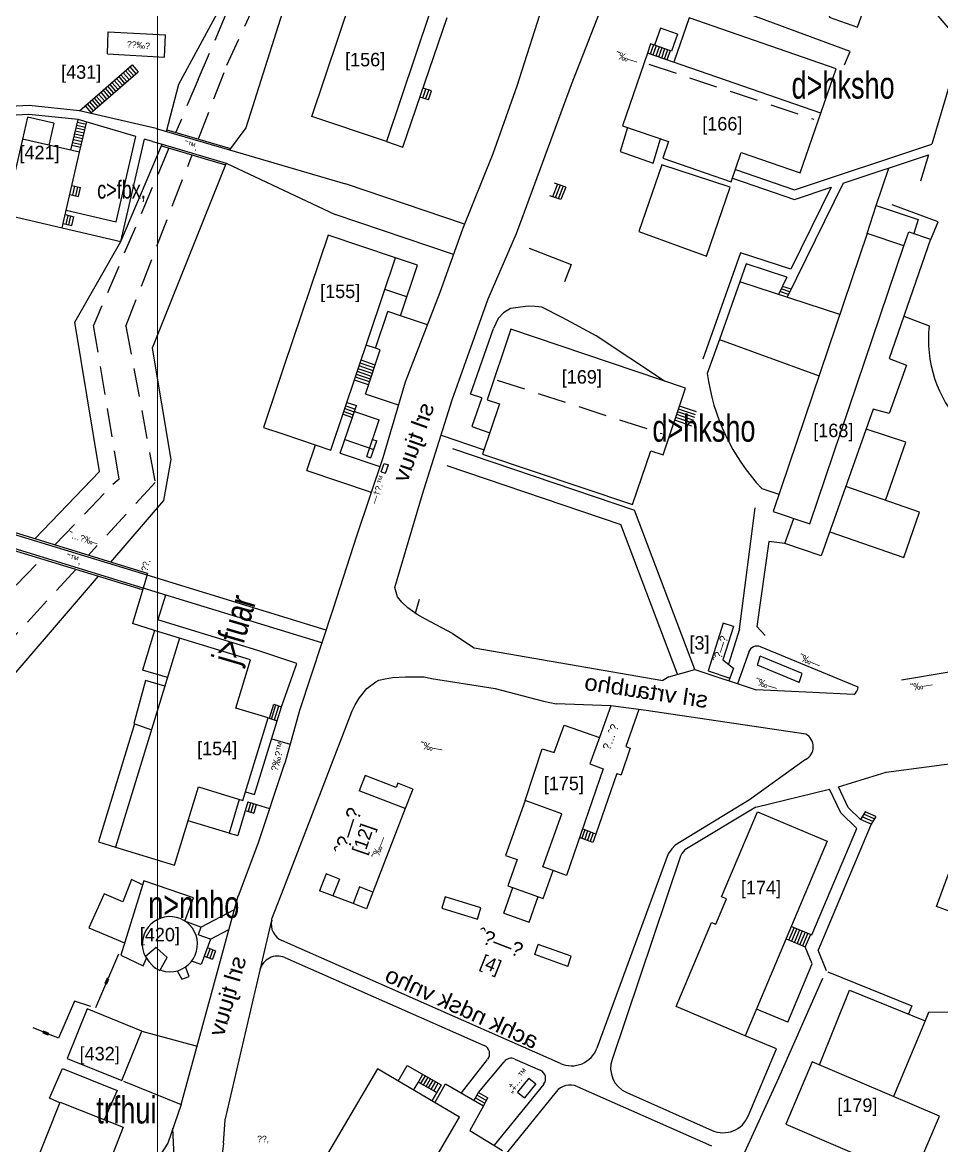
# Model space of a CAD drawing. Header units: millimetres. Extents: x 206768 to 208678, y 737854 to 739416.
# Drawn here: x 207420.9 to 207523.1, y 738369.9 to 738494.7 of the extents above; entities that cross this region are included whole.
import ezdxf
from ezdxf.enums import TextEntityAlignment as Align

# ---------------------------------------------------------------- set-up
doc = ezdxf.new("R2010")
doc.units = ezdxf.units.MM
doc.header["$LTSCALE"] = 0.5
doc.linetypes.add('HIDDEN', pattern=[9.525, 6.35, -3.175])
doc.layers.get('0').update_dxf_attribs({"color": 2})
for name, color, linetype in [('1BATIM', 6, 'Continuous'), ('1GADA', 14, 'Continuous'), ('1MADREGOT', 60, 'Continuous'), ('1nahal', 40, 'HIDDEN'), ('F-KIR-TOMECH', 140, 'Continuous'), ('F-MADREGOT', 61, 'Continuous'), ('H-HOUSE', 6, 'Continuous'), ('H-MIGDAL', 6, 'Continuous'), ('H-MIKLAT', 6, 'Continuous'), ('H-MIVNE', 6, 'Continuous'), ('H-ROOF', 6, 'HIDDEN'), ('H-SCHACHA', 6, 'Continuous'), ('H-ZIBUR', 6, 'Continuous'), ('MISPAR', 1, 'Continuous'), ('TEXT', 7, 'Continuous'), ('TR_ANOT_L', 7, 'Continuous'), ('W-PIPE', 7, 'Continuous')]:
    doc.layers.add(name, color=color, linetype=linetype)
for name, color, linetype, lineweight in [('1COVER', 7, 'Continuous', 25), ('1KAV-ASFLT', 7, 'Continuous', 25), ('1PRAT', 12, 'Continuous', 25), ('A-NOTE', 82, 'Continuous', 9), ('R-E-SAFA', 7, 'Continuous', 25), ('R-MER', 7, 'Continuous', 25), ('R-ROAD', 7, 'Continuous', 25), ('rehovot', 7, 'Continuous', 40)]:
    doc.layers.add(name, color=color, linetype=linetype, lineweight=lineweight)
doc.layers.add('help', color=2, linetype='Continuous', lineweight=9, plot=False)
doc.styles.add('NR1', font='narkism$.shx')
doc.styles.add('REHOV-BIG', font='gil1.shx', dxfattribs={"height": 1.8})
doc.styles.add('TRHEBTXT', font='hebtxt')

# ---------------------------------------------------------------- blocks, each defined once
blk = doc.blocks.new('ANOT0')
at = {"style": 'TRHEBTXT', "flags": 8}
blk.add_attdef('TEXT', text='', height=1.6, dxfattribs=at).set_placement((0, -1.16), align=Align.TOP_CENTER)
blk = doc.blocks.new('ANOT200')
at = {"style": 'TRHEBTXT', "flags": 8}
blk.add_attdef('TEXT', text='', height=1.8, dxfattribs=at).set_placement((0, 0), align=Align.MIDDLE_CENTER)
blk = doc.blocks.new('ANOT10')
at = {"style": 'TRHEBTXT', "flags": 8}
blk.add_attdef('TEXT', text='', height=1.6, dxfattribs=at).set_placement((0, -1.16), align=Align.TOP_CENTER)
blk = doc.blocks.new('TR_LOT')
at = {"flags": 8}
blk.add_attdef('LOT', text='', height=3, dxfattribs=at).set_placement((0, 0), align=Align.MIDDLE_CENTER)
blk = doc.blocks.new('PIPE-1')
for p, q in [((0.75, 0.2), (-0.75, 0.2)), ((0.75, 0.15), (-0.75, 0.15)), ((0.75, 0.1), (-0.75, 0.1)), ((0.75, 0.05), (-0.75, 0.05)), ((0.75, 0), (-0.75, 0)), ((0.75, -0.05), (-0.75, -0.05)), ((0.75, -0.1), (-0.75, -0.1)), ((0.75, -0.15), (-0.75, -0.15)), ((0.75, -0.2), (-0.75, -0.2))]:
    blk.add_line(p, q)
blk.add_lwpolyline([(-0.75, -0.25), (0.75, -0.25), (0.75, 0.25), (-0.75, 0.25)], close=True)

msp = doc.modelspace()

# ---------------------------------------------------------------- linework, layer by layer
at = {"layer": '1BATIM'}
for p, q in [((207430.37, 738491.18), (207430.46, 738493.65)), ((207430.46, 738493.65), (207436.83, 738493.29)), ((207436.74, 738490.82), (207436.83, 738493.29)), ((207491.85, 738494.04), (207491.2, 738492.15)), ((207493.74, 738493.39), (207491.85, 738494.04)), ((207493.74, 738493.39), (207493.09, 738491.5)), ((207493.09, 738491.5), (207491.2, 738492.15)), ((207430.37, 738491.18), (207436.74, 738490.82)), ((207421.51, 738484.16), (207420.94, 738481.72)), ((207424.43, 738483.48), (207421.51, 738484.16)), ((207424.43, 738483.48), (207423.87, 738481.04)), ((207464.84, 738467.71), (207462.42, 738468.52)), ((207462.95, 738462.09), (207464.84, 738467.71)), ((207463.65, 738464.17), (207461.23, 738464.99)), ((207460.2, 738458.48), (207461.57, 738462.55)), ((207462.95, 738462.09), (207461.57, 738462.55)), ((207460.2, 738458.48), (207459.16, 738458.83)), ((207435.63, 738427.12), (207434.28, 738422.69)), ((207438.41, 738426.27), (207435.63, 738427.12)), ((207498.85, 738427.92), (207497.15, 738422.63)), ((207500, 738427.55), (207498.81, 738423.86)), ((207500, 738427.55), (207498.85, 738427.92)), ((207498.81, 738423.86), (207499.97, 738422.93)), ((207502.65, 738423.26), (207502.95, 738424.24)), ((207507.3, 738421.33), (207502.65, 738423.26)), ((207507.61, 738422.31), (207502.95, 738424.24)), ((207437.05, 738421.89), (207434.28, 738422.69)), ((207497.15, 738422.63), (207499.58, 738421.82)), ((207499.97, 738422.93), (207499.58, 738421.82)), ((207507.3, 738421.33), (207507.61, 738422.31)), ((207459.02, 738411.01), (207458.36, 738409.3)), ((207462.47, 738409.67), (207459.02, 738411.01)), ((207462.65, 738410.14), (207462.47, 738409.67)), ((207464.33, 738409.49), (207462.65, 738410.14)), ((207464.33, 738409.49), (207463.49, 738407.32)), ((207463.49, 738407.32), (207458.36, 738409.3)), ((207454.68, 738400.05), (207453.96, 738398.19)), ((207456.17, 738399.48), (207454.68, 738400.05)), ((207456.17, 738399.48), (207455.45, 738397.61)), ((207458.41, 738398.61), (207457.69, 738396.75)), ((207459.9, 738398.03), (207458.41, 738398.61)), ((207474.44, 738395.71), (207475.45, 738398.53)), ((207455.45, 738397.61), (207453.96, 738398.19)), ((207459.9, 738398.03), (207459.18, 738396.17)), ((207477.26, 738394.7), (207478.27, 738397.53)), ((207459.18, 738396.17), (207457.69, 738396.75)), ((207474.44, 738395.71), (207477.26, 738394.7)), ((207477.88, 738391.09), (207478.28, 738392.22)), ((207481.95, 738390.91), (207478.28, 738392.22)), ((207481.55, 738389.78), (207477.88, 738391.09)), ((207481.55, 738389.78), (207481.95, 738390.91))]:
    msp.add_line(p, q, dxfattribs=at)
at = {"layer": '1COVER'}
for p, q in [((207421.68, 738485.45), (207398.67, 738484.33)), ((207421.65, 738484.44), (207416.46, 738484.19)), ((207427.11, 738483.88), (207421.65, 738484.44)), ((207427.28, 738484.87), (207421.68, 738485.45)), ((207435.81, 738482.89), (207427.28, 738484.87)), ((207433.55, 738481.99), (207427.11, 738483.88)), ((207431.35, 738472.52), (207433.55, 738481.99)), ((207435.81, 738482.89), (207436.93, 738482.57)), ((207431.87, 738470.34), (207434.51, 738481.71)), ((207435.38, 738481.45), (207434.51, 738481.71)), ((207435.38, 738481.45), (207436.45, 738481.14)), ((207506.75, 738476.06), (207522.02, 738481.14)), ((207443.95, 738480.51), (207456.84, 738476.73)), ((207512.17, 738476.8), (207521.67, 738479.97)), ((207521.67, 738479.97), (207520.79, 738477.03)), ((207443.59, 738479.05), (207455.69, 738473.32)), ((207500.2, 738478.32), (207506.75, 738476.06)), ((207515.86, 738474.32), (207517.24, 738478.49)), ((207499.87, 738477.38), (207506.75, 738475)), ((207470.09, 738472.27), (207456.84, 738476.73)), ((207512.17, 738476.8), (207505.95, 738464.14)), ((207510.83, 738476.36), (207506.37, 738467.27)), ((207506.75, 738475), (207510.83, 738476.36)), ((207425.8, 738473.81), (207431.35, 738472.52)), ((207468.85, 738468.89), (207455.69, 738473.32)), ((207425.35, 738471.86), (207431.87, 738470.34)), ((207500.78, 738469.09), (207496.57, 738457.25)), ((207506.37, 738467.27), (207500.78, 738469.09)), ((207501.39, 738467.84), (207500.69, 738465.86)), ((207505.92, 738466.36), (207501.39, 738467.84)), ((207505.92, 738466.36), (207504.99, 738464.46)), ((207465.95, 738461.08), (207462.95, 738462.09)), ((207518.93, 738462.05), (207521.73, 738460.97)), ((207470.75, 738453.37), (207473.29, 738460.66)), ((207498.41, 738459.45), (207497.07, 738455.68)), ((207459.06, 738453.37), (207460.72, 738458.3)), ((207460.72, 738458.3), (207460.2, 738458.48)), ((207462.73, 738452.14), (207459.06, 738453.37)), ((207471.99, 738452.96), (207470.75, 738453.37)), ((207456.27, 738446.8), (207458.06, 738452.11)), ((207471.99, 738452.96), (207470.91, 738449.76)), ((207457.83, 738451.44), (207460.58, 738450.52)), ((207459.21, 738446.44), (207460.58, 738450.52)), ((207470.91, 738449.76), (207472.89, 738449.09)), ((207456.78, 738448.32), (207460, 738447.23)), ((207459.68, 738446.28), (207460.32, 738448.18)), ((207459.85, 738448.34), (207460.32, 738448.18)), ((207467.48, 738448.81), (207472.25, 738447.2)), ((207452.56, 738444.88), (207453.52, 738447.73)), ((207468.76, 738447.32), (207488.99, 738440.48)), ((207456.27, 738446.8), (207460.67, 738445.32)), ((207459.21, 738446.44), (207459.68, 738446.28)), ((207452.56, 738444.88), (207459.71, 738442.48)), ((207468.12, 738445.43), (207487.45, 738438.89)), ((207503.13, 738442.88), (207505.02, 738442.24)), ((207500.66, 738427.26), (207502.41, 738440.75)), ((207434.85, 738433.44), (207419.55, 738438.13)), ((207503.91, 738437.01), (207502.57, 738427.54)), ((207505.68, 738436.76), (207503.91, 738437.01)), ((207434.85, 738433.44), (207434.35, 738431.82)), ((207454.69, 738427.15), (207434.79, 738433.25)), ((207434.35, 738431.82), (207433.15, 738427.89)), ((207454.22, 738425.73), (207434.35, 738431.82)), ((207436.84, 738431.05), (207435.99, 738428.28)), ((207464.62, 738429.03), (207465.08, 738430.59)), ((207447.09, 738424.88), (207435.99, 738428.28)), ((207435.63, 738427.12), (207433.15, 738427.89)), ((207500.66, 738427.26), (207499.41, 738423.38)), ((207503.5, 738426.54), (207502.57, 738427.54)), ((207501.67, 738424.71), (207500.41, 738421.19)), ((207492.78, 738421.97), (207492.14, 738421.55)), ((207492.78, 738421.97), (207495.67, 738422.78)), ((207499.58, 738421.82), (207499.46, 738421.51)), ((207486.35, 738418.75), (207485.07, 738415.22)), ((207489.45, 738418.32), (207488.03, 738414.2)), ((207446.74, 738408.87), (207449.26, 738417.08)), ((207433.39, 738416.73), (207429.38, 738403.62)), ((207448.65, 738415.08), (207450.69, 738414.47)), ((207488.5, 738414.04), (207487.48, 738411.06)), ((207488.03, 738414.2), (207488.5, 738414.04)), ((207487, 738411.22), (207484.69, 738404.49)), ((207487, 738411.22), (207487.48, 738411.06)), ((207511.92, 738406.85), (207510.66, 738409.48)), ((207512.75, 738407.44), (207511.66, 738409.72)), ((207445.73, 738409.17), (207446.74, 738408.87)), ((207445.98, 738408.05), (207444.86, 738404.31)), ((207445.98, 738408.05), (207448.41, 738407.33)), ((207463.49, 738407.32), (207459.9, 738398.03)), ((207512.75, 738407.44), (207514.12, 738406.11)), ((207443.9, 738404.6), (207444.86, 738404.31)), ((207515.29, 738405.6), (207509.39, 738391.6)), ((207429.38, 738403.62), (207431.29, 738403.04)), ((207457.69, 738396.75, 505.25), (207455.45, 738397.61, 349.79)), ((207440.78, 738394.15), (207444.49, 738396.09)), ((207441.83, 738392.8), (207443.89, 738393.88)), ((207505.84, 738392.85), (207507.96, 738391.95)), ((207508.74, 738390.05), (207507.96, 738391.95)), ((207510.32, 738389.3), (207509.39, 738391.6)), ((207510.48, 738389.17), (207519.81, 738385.41)), ((207519.81, 738385.41), (207519.43, 738384.49)), ((207521.66, 738384.67), (207521.29, 738383.74)), ((207537.13, 738384.72), (207521.66, 738384.67)), ((207434.22, 738382.59), (207440.34, 738380.92)), ((207469.73, 738375.71), (207472.65, 738379.45)), ((207471.64, 738375.76), (207474.47, 738379.18)), ((207475.67, 738379.48), (207478.5, 738378.23)), ((207478.88, 738376.69), (207473.37, 738369.9))]:
    msp.add_line(p, q, dxfattribs=at)
for points in [[(207477.28, 738469.61), (207481.94, 738467.79), (207481.18, 738465.85)], [(207506.42, 738394.23), (207508.71, 738393.27), (207513.71, 738405.12), (207511.92, 738406.85)]]:
    msp.add_lwpolyline(points, dxfattribs=at)
for centre, radius, start, end in [((207535.44, 738459.44), 13.79, 173.6287, 222.9899), ((207520.01, 738458.7), 23.14, 187.4934, 223.1444), ((207502.61, 738424.38), 1, 67.5056, 160.3641), ((207471.87, 738380.07), 1, 322.0565, 66.2173), ((207475.26, 738378.57), 1, 66.2173, 142.0565), ((207478.1, 738377.32), 1, 320.9761, 66.2173)]:
    msp.add_arc(centre, radius, start, end, dxfattribs=at)
at = {"layer": '1GADA'}
for points in [[(207436.93, 738482.57), (207438.32, 738487.83), (207444.27, 738498.86), (207449.87, 738537.48), (207462.67, 738551.08), (207467.23, 738554.6)], [(207469.74, 738542.99), (207458.9, 738537.75), (207450.06, 738496.53), (207445.75, 738482.98), (207443.95, 738480.51)], [(207422.32, 738437.28), (207429.51, 738444.78), (207426.76, 738461.36), (207431.87, 738470.34), (207436.45, 738481.14)], [(207443.59, 738479.05), (207435.35, 738458.49), (207437.43, 738446.11), (207436.61, 738441.57), (207430.71, 738434.71)], [(207429.35, 738433.14), (207416.82, 738418.57), (207384.16, 738379.65), (207378.72, 738375.78), (207335.51, 738355.75), (207344.32, 738359.82)]]:
    msp.add_lwpolyline(points, dxfattribs=at)
at = {"layer": '1KAV-ASFLT'}
for p, q in [((207481.99, 738487.79), (207489.22, 738506.35)), ((207475.86, 738471.23), (207481.99, 738487.79)), ((207468.72, 738452.73), (207472.71, 738463.97)), ((207465.41, 738442.26), (207468.72, 738452.73)), ((207462.33, 738431.87), (207465.41, 738442.26)), ((207434.79, 738433.25), (207419.49, 738437.94)), ((207434.29, 738431.62), (207418.99, 738436.31)), ((207434.35, 738431.82), (207419.05, 738436.5)), ((207462.64, 738430.86), (207462.33, 738431.87)), ((207463.12, 738430.24), (207462.64, 738430.86)), ((207463.77, 738429.61), (207463.12, 738430.24)), ((207464.8, 738428.9), (207463.77, 738429.61)), ((207465.75, 738428.36), (207464.8, 738428.9)), ((207468.76, 738426.76), (207465.75, 738428.36)), ((207468.76, 738426.76), (207471.15, 738425.19)), ((207471.15, 738425.19), (207492.14, 738421.55)), ((207513.83, 738420.81), (207502.99, 738425.3)), ((207495.67, 738422.78), (207502.49, 738420.5)), ((207523.97, 738422.48), (207518.67, 738421.6)), ((207508.04, 738420.26), (207502.49, 738420.5)), ((207513.38, 738419.99), (207508.04, 738420.26)), ((207486.33, 738418.75), (207480.27, 738418.97)), ((207490.28, 738418.2), (207486.33, 738418.75)), ((207508.03, 738415.59), (207490.28, 738418.2)), ((207516.95, 738411.38), (207533.63, 738413.58)), ((207508, 738412.78), (207501.76, 738408.28)), ((207511.66, 738409.72), (207516.95, 738411.38)), ((207502.45, 738407.49), (207510.66, 738409.48)), ((207448.67, 738395.05), (207450, 738398.49)), ((207438.57, 738374.43), (207444.91, 738397.63)), ((207480.76, 738378.99), (207449.78, 738392.64)), ((207450.1, 738390.75), (207472.27, 738380.98)), ((207509.89, 738388.42), (207504.97, 738377.36)), ((207504.97, 738377.36), (207500.99, 738368.61)), ((207480.26, 738375.85), (207471.9, 738365.54)), ((207482.62, 738376.42), (207497.55, 738369.84))]:
    msp.add_line(p, q, dxfattribs=at)
for points in [[(207478.98, 738497.25), (207475.91, 738487.59), (207473.22, 738480.09), (207469.86, 738471.69), (207467.33, 738464.67), (207463.49, 738454.69), (207460.98, 738446.3), (207458.08, 738437.58), (207455.48, 738429.56), (207451.74, 738418.21), (207450.13, 738412.49), (207450, 738412.1)], [(207450, 738423.91), (207447.09, 738424.88)], [(207450, 738419.38), (207451.43, 738423.43), (207450, 738423.91)], [(207450, 738398.49), (207454.55, 738410.27), (207457.59, 738418.17), (207457.91, 738418.86), (207458.36, 738419.6), (207459.23, 738420.66), (207460.21, 738421.4), (207460.54, 738421.57), (207461.26, 738421.74), (207462.06, 738421.88), (207463.52, 738421.95), (207465.59, 738421.95), (207466.4, 738421.77), (207473.49, 738420.67), (207478.86, 738419.26), (207480.27, 738418.97)], [(207448.87, 738418.92), (207449.73, 738418.62), (207450, 738419.38)], [(207450, 738412.1), (207447.09, 738403.38), (207444.9, 738397.6)], [(207411.69, 738362.17), (207412.86, 738360.42), (207413.3, 738359.9), (207419.58, 738356.72), (207425.32, 738354.78), (207428.39, 738354.84), (207432.71, 738354.94), (207433.35, 738355.08), (207434.55, 738355.82), (207435.37, 738357.17), (207435.92, 738359.55), (207436.82, 738362.8), (207437.86, 738367.06), (207437.66, 738371.78)], [(207443.29, 738370.12), (207442.24, 738361.58), (207442.14, 738358.7), (207442.47, 738357.63), (207443.15, 738356.3), (207443.56, 738355.83), (207444.05, 738355.33), (207445.05, 738354.63), (207445.27, 738354.43), (207450, 738352.04)]]:
    msp.add_lwpolyline(points, dxfattribs=at)
for points in [[(207501.76, 738408.28), (207493.48, 738403.25), (207493.13, 738402.85), (207492.73, 738402.27), (207484.79, 738380.7, -0.432584)], [(207502.45, 738407.49), (207494.57, 738402.72), (207494.23, 738402.32), (207494.1, 738402.03), (207486.48, 738379.45, 0.388193), (207488.11, 738375.75), (207497.63, 738371.55, 0.41897), (207501.61, 738373.13), (207504.76, 738380.62)], [(207443.28, 738370.14), (207443.46, 738372.7), (207447.35, 738389.37, -0.469823)]]:
    msp.add_lwpolyline(points, format="xyb", dxfattribs=at)
for centre, radius, start, end in [((207512.81, 738420.84), 1.02, 303.7244, 358.5221), ((207507.25, 738414.19), 1.6, 297.8932, 60.6506), ((207450.59, 738394.47), 2, 166.8781, 246.2173), ((207449.29, 738388.92), 2, 66.2173, 166.8781), ((207481.97, 738381.73), 3, 246.2173, 339.7876), ((207481.81, 738374.59), 2, 66.2173, 140.9761)]:
    msp.add_arc(centre, radius, start, end, dxfattribs=at)
at = {"layer": '1MADREGOT'}
for p, q in [((207490.77, 738492.3), (207490.41, 738491.26)), ((207491.08, 738492.19), (207490.72, 738491.15)), ((207491.2, 738492.15), (207490.77, 738492.3)), ((207491.39, 738492.08), (207491.03, 738491.04)), ((207491.71, 738491.98), (207491.35, 738490.94)), ((207492.02, 738491.87), (207491.66, 738490.83)), ((207492.33, 738491.76), (207491.97, 738490.72)), ((207492.64, 738491.65), (207492.28, 738490.61)), ((207492.95, 738491.54), (207492.59, 738490.51)), ((207427.28, 738484.87), (207433.13, 738489.96)), ((207432.63, 738489.52), (207433.28, 738488.77)), ((207432.88, 738489.74), (207433.53, 738488.98)), ((207433.13, 738489.96), (207433.78, 738489.2)), ((207428.48, 738484.59), (207433.78, 738489.2)), ((207431.13, 738488.22), (207431.79, 738487.47)), ((207431.38, 738488.44), (207432.04, 738487.69)), ((207431.63, 738488.66), (207432.29, 738487.9)), ((207431.88, 738488.87), (207432.54, 738488.12)), ((207432.13, 738489.09), (207432.79, 738488.34)), ((207432.38, 738489.31), (207433.04, 738488.55)), ((207429.64, 738486.93), (207430.29, 738486.17)), ((207429.89, 738487.14), (207430.54, 738486.39)), ((207430.14, 738487.36), (207430.79, 738486.6)), ((207430.39, 738487.58), (207431.04, 738486.82)), ((207430.64, 738487.79), (207431.29, 738487.04)), ((207430.88, 738488.01), (207431.54, 738487.25)), ((207465.44, 738486.26), (207465.78, 738487.26)), ((207466.41, 738487.06), (207465.47, 738487.36)), ((207465.76, 738486.16), (207466.1, 738487.16)), ((207466.07, 738486.06), (207466.41, 738487.06)), ((207428.14, 738485.63), (207428.8, 738484.87)), ((207428.39, 738485.84), (207429.05, 738485.09)), ((207428.64, 738486.06), (207429.3, 738485.31)), ((207428.89, 738486.28), (207429.55, 738485.52)), ((207429.14, 738486.49), (207429.8, 738485.74)), ((207429.39, 738486.71), (207430.05, 738485.95)), ((207466.07, 738486.06), (207465.13, 738486.36)), ((207427.89, 738485.41), (207428.55, 738484.66)), ((207426.32, 738480.48), (207427.11, 738483.88)), ((207427.94, 738483.02), (207426.96, 738483.24)), ((207428.01, 738483.34), (207427.04, 738483.56)), ((207427.29, 738480.25), (207428.08, 738483.66)), ((207427.64, 738481.73), (207426.66, 738481.96)), ((207427.71, 738482.05), (207426.74, 738482.28)), ((207427.79, 738482.37), (207426.81, 738482.6)), ((207427.86, 738482.69), (207426.89, 738482.92)), ((207427.41, 738480.77), (207426.44, 738480.99)), ((207427.49, 738481.09), (207426.51, 738481.31)), ((207427.56, 738481.41), (207426.59, 738481.63)), ((207426.43, 738476.54), (207427.4, 738476.32)), ((207426.53, 738475.49), (207426.75, 738476.47)), ((207426.85, 738475.42), (207427.08, 738476.39)), ((207427.17, 738475.34), (207427.4, 738476.32)), ((207481.34, 738476.38), (207480.09, 738476.82)), ((207481.34, 738476.38), (207480.8, 738474.99)), ((207426.21, 738475.57), (207427.17, 738475.34)), ((207480.8, 738474.99), (207479.55, 738475.42)), ((207425.69, 738473.32), (207426.65, 738473.09)), ((207425.78, 738472.27), (207426.01, 738473.24)), ((207426.1, 738472.19), (207426.33, 738473.17)), ((207425.46, 738472.34), (207426.42, 738472.12)), ((207426.42, 738472.12), (207426.65, 738473.09)), ((207506.1, 738464.44), (207505.14, 738464.76)), ((207506.24, 738464.74), (207505.28, 738465.06)), ((207506.39, 738465.04), (207505.43, 738465.35)), ((207460.15, 738456.6), (207458.59, 738457.13)), ((207459.73, 738455.35), (207458.17, 738455.88)), ((207459.83, 738455.67), (207458.27, 738456.19)), ((207459.94, 738455.98), (207458.38, 738456.51)), ((207460.04, 738456.29), (207458.48, 738456.82)), ((207459.41, 738454.42), (207457.85, 738454.94)), ((207459.52, 738454.73), (207457.95, 738455.25)), ((207459.62, 738455.04), (207458.06, 738455.57)), ((207456.88, 738452.07), (207457.92, 738451.72)), ((207457.01, 738452.46), (207458.06, 738452.11)), ((207495.88, 738451.4), (207493.98, 738452.04)), ((207456.57, 738451.13), (207457.61, 738450.78)), ((207456.67, 738451.44), (207457.71, 738451.09)), ((207456.78, 738451.76), (207457.82, 738451.41)), ((207495.46, 738450.15), (207493.56, 738450.79)), ((207495.56, 738450.46), (207493.67, 738451.1)), ((207495.67, 738450.77), (207493.77, 738451.41)), ((207495.77, 738451.08), (207493.88, 738451.72)), ((207495.35, 738449.83), (207493.46, 738450.47)), ((207448.4, 738417.38), (207448.87, 738418.92)), ((207448.63, 738417.27), (207449.11, 738418.84)), ((207448.94, 738417.18), (207449.42, 738418.73)), ((207449.26, 738417.08), (207449.73, 738418.62)), ((207448.25, 738417.39), (207449.26, 738417.08)), ((207445.69, 738407.1), (207446.64, 738406.81)), ((207446.29, 738407.96), (207446.01, 738407)), ((207446.61, 738407.87), (207446.32, 738406.91)), ((207446.92, 738407.77), (207446.64, 738406.81)), ((207514.63, 738406.95), (207514.12, 738406.11)), ((207515.29, 738405.6), (207514.12, 738406.11)), ((207515.46, 738405.88), (207514.3, 738406.39)), ((207515.64, 738406.17), (207514.47, 738406.68)), ((207515.8, 738406.44), (207514.63, 738406.95)), ((207515.8, 738406.44), (207515.29, 738405.6)), ((207483.45, 738404.97), (207483.13, 738404.02)), ((207484.69, 738404.49), (207483.19, 738405.07)), ((207483.76, 738404.85), (207483.44, 738403.9)), ((207484.07, 738404.73), (207483.74, 738403.79)), ((207484.38, 738404.61), (207484.05, 738403.67)), ((207484.69, 738404.49), (207484.36, 738403.55)), ((207484.36, 738403.55), (207482.87, 738404.12)), ((207506.72, 738394.11), (207506.14, 738392.72)), ((207507.03, 738393.98), (207506.44, 738392.6)), ((207507.33, 738393.85), (207506.75, 738392.47)), ((207507.63, 738393.72), (207507.05, 738392.34)), ((207507.94, 738393.59), (207507.36, 738392.21)), ((207508.24, 738393.47), (207507.66, 738392.08)), ((207508.55, 738393.34), (207507.96, 738391.95)), ((207441.14, 738390.92), (207442.07, 738390.58)), ((207441.79, 738391.75), (207441.45, 738390.81)), ((207441.48, 738391.86), (207442.41, 738391.52)), ((207442.1, 738391.63), (207441.76, 738390.69)), ((207442.41, 738391.52), (207442.07, 738390.58)), ((207464.95, 738376.92), (207465.44, 738377.79)), ((207465.23, 738376.76), (207465.73, 738377.62)), ((207465.52, 738376.59), (207466.02, 738377.46)), ((207465.81, 738376.43), (207466.3, 738377.3)), ((207466.09, 738376.27), (207466.59, 738377.13)), ((207466.38, 738376.1), (207466.88, 738376.97)), ((207466.67, 738375.94), (207467.16, 738376.81)), ((207471.15, 738374.9), (207471.64, 738375.76)), ((207471.31, 738375.18), (207472.35, 738374.59)), ((207471.48, 738375.47), (207472.52, 738374.87)), ((207471.64, 738375.76), (207472.68, 738375.16)), ((207472.19, 738374.3), (207472.68, 738375.16))]:
    msp.add_line(p, q, dxfattribs=at)
at = {"layer": '1MADREGOT', "color": 0}
for p, q in [((207491, 738492), (207491, 738492)), ((207492, 738492), (207492, 738492)), ((207493, 738492), (207493, 738492)), ((207490.5, 738491), (207490.5, 738491)), ((207491.5, 738491), (207491.5, 738491)), ((207492.5, 738491), (207492.5, 738491)), ((207493.5, 738491), (207493.5, 738491))]:
    msp.add_line(p, q, dxfattribs=at)
at = {"layer": '1MADREGOT'}
for points in [[(207480.41, 738476.71), (207479.86, 738475.31)], [(207480.72, 738476.6), (207480.17, 738475.2)], [(207481.03, 738476.49), (207480.49, 738475.09)]]:
    msp.add_lwpolyline(points, dxfattribs=at)
at = {"layer": '1nahal'}
for p, q in [((207443.67, 738489.94), (207450.8, 738505.43)), ((207440.46, 738488.33), (207446.56, 738502.51)), ((207440.49, 738481.73), (207443.67, 738489.94)), ((207440.46, 738488.33), (207437.97, 738482.47)), ((207437.22, 738480.71), (207428.85, 738461.01)), ((207432.44, 738460.92), (207439.8, 738479.95)), ((207431.68, 738443.93), (207428.85, 738461.01)), ((207432.44, 738460.92), (207435.69, 738443.56)), ((207424.52, 738436.61), (207430.98, 738443.34)), ((207435.69, 738443.56), (207428.27, 738435.46)), ((207431.68, 738443.93), (207430.98, 738443.34)), ((207413.65, 738425.27), (207423.05, 738435.07)), ((207426.85, 738433.9), (207416.18, 738422.26))]:
    msp.add_line(p, q, dxfattribs=at)
at = {"layer": '1PRAT'}
for p, q in [((207460.82, 738444.74), (207461.14, 738445.68)), ((207461.14, 738445.68), (207461.61, 738445.53)), ((207460.82, 738444.74), (207461.29, 738444.58)), ((207461.29, 738444.58), (207461.61, 738445.53)), ((207495.67, 738422.78), (207488.99, 738440.48)), ((207493.74, 738422.24), (207487.45, 738438.89)), ((207477.22, 738377.34), (207475.96, 738375.79)), ((207477.22, 738377.34), (207477.99, 738376.71)), ((207475.96, 738375.79), (207476.73, 738375.16)), ((207477.99, 738376.71), (207476.73, 738375.16))]:
    msp.add_line(p, q, dxfattribs=at)
at = {"layer": 'F-KIR-TOMECH'}
for p, q in [((207436.93, 738482.57), (207443.95, 738480.51)), ((207436.98, 738482.76), (207444.08, 738480.68)), ((207436.38, 738480.96), (207443.51, 738478.87)), ((207436.45, 738481.14), (207443.59, 738479.05))]:
    msp.add_line(p, q, dxfattribs=at)
msp.add_lwpolyline([(207512.34, 738489.98), (207512.97, 738491.44), (207488.09, 738500.68)], dxfattribs=at)
at = {"layer": 'F-MADREGOT'}
for p, q in [((207462.69, 738377.03), (207463.72, 738378.77)), ((207463.72, 738378.77), (207467.48, 738376.63)), ((207464.41, 738376.01), (207464.95, 738376.92)), ((207464.95, 738376.92), (207466.99, 738375.76)), ((207467.48, 738376.63), (207466.44, 738374.83))]:
    msp.add_line(p, q, dxfattribs=at)
msp.add_lwpolyline([(207521.91, 738470.57), (207522.74, 738472.52), (207517.63, 738474.41)], dxfattribs=at)
at = {"layer": 'H-HOUSE'}
for p, q in [((207453.1, 738484.22), (207457.92, 738498.59)), ((207466.24, 738495.8), (207461.41, 738481.43)), ((207463.22, 738480.8), (207468.16, 738495.21)), ((207461.41, 738481.43), (207453.1, 738484.22)), ((207420.94, 738481.72), (207419, 738473.33)), ((207427.29, 738480.25), (207420.94, 738481.72)), ((207461.41, 738481.43), (207463.22, 738480.8)), ((207425.35, 738471.86), (207427.29, 738480.25)), ((207419, 738473.33), (207425.35, 738471.86)), ((207454.93, 738471.05), (207450, 738456.43)), ((207462.42, 738468.52), (207454.93, 738471.05)), ((207455.22, 738447.15), (207462.42, 738468.52)), ((207450, 738456.43), (207447.73, 738449.68)), ((207447.73, 738449.68), (207450, 738448.91)), ((207450, 738448.91), (207455.22, 738447.15)), ((207480.03, 738413.53), (207481.16, 738416.59)), ((207481.16, 738416.59), (207485.07, 738415.22)), ((207485.07, 738415.22), (207484, 738412.28)), ((207476.82, 738408.2), (207478.72, 738413.95)), ((207478.72, 738413.95), (207480.03, 738413.53)), ((207484, 738412.28), (207485.49, 738411.74)), ((207485.49, 738411.74), (207481.4, 738399.87)), ((207476.82, 738408.2), (207474.65, 738402.1)), ((207480.89, 738406.75), (207476.82, 738408.2)), ((207478.78, 738400.84), (207480.89, 738406.75)), ((207498.66, 738397.5), (207502.65, 738406.96)), ((207502.65, 738406.96), (207510.4, 738403.69)), ((207510.4, 738403.69), (207501.29, 738382.08)), ((207474.65, 738402.1), (207475.93, 738401.65)), ((207475.93, 738401.65), (207474.89, 738398.73)), ((207479.93, 738400.43), (207478.78, 738400.84)), ((207478.83, 738397.33), (207479.93, 738400.43)), ((207481.4, 738399.87), (207479.93, 738400.43)), ((207474.89, 738398.73), (207478.83, 738397.33)), ((207498.01, 738394.46), (207499.2, 738397.28)), ((207499.2, 738397.28), (207498.66, 738397.5)), ((207493.62, 738385.31), (207497.55, 738394.65)), ((207497.55, 738394.65), (207498.01, 738394.46)), ((207501.29, 738382.08), (207493.62, 738385.31))]:
    msp.add_line(p, q, dxfattribs=at)
at = {"layer": 'H-MIGDAL'}
for points in [[(207436.85, 738389.21), (207437.3, 738389.18), (207437.75, 738389.21), (207438.19, 738389.3), (207438.61, 738389.46), (207439.01, 738389.68), (207439.36, 738389.96), (207439.68, 738390.28), (207439.94, 738390.64), (207440.14, 738391.04), (207440.29, 738391.47), (207440.37, 738391.91), (207440.39, 738392.36), (207440.34, 738392.8), (207440.23, 738393.22), (207440.06, 738393.63), (207439.83, 738394.01), (207439.55, 738394.35), (207439.23, 738394.64), (207438.87, 738394.89), (207438.47, 738395.09), (207438.05, 738395.22), (207437.62, 738395.3), (207437.18, 738395.31), (207436.74, 738395.26), (207436.32, 738395.14), (207435.91, 738394.97), (207435.54, 738394.74), (207435.2, 738394.46), (207434.9, 738394.13), (207434.66, 738393.77), (207434.47, 738393.37), (207434.34, 738392.95), (207434.27, 738392.52), (207434.26, 738392.08), (207434.31, 738391.64), (207434.43, 738391.22), (207434.6, 738390.89)], [(207435.79, 738391.86), (207434.6, 738390.89), (207434.97, 738390.32), (207435.42, 738389.83), (207435.73, 738389.6), (207435.94, 738389.47), (207436.21, 738389.33), (207437.03, 738390.75), (207435.79, 738391.86)], [(207438.15, 738389.29), (207438.65, 738388.37), (207439.47, 738388.67), (207439.07, 738389.72)], [(207436.24, 738389.38), (207436.64, 738389.26), (207436.85, 738389.21)]]:
    msp.add_lwpolyline(points, dxfattribs=at)
at = {"layer": 'H-MIKLAT'}
for points in [[(207510.61, 738495.27), (207513.76, 738494.16), (207515.68, 738499.6), (207514.83, 738499.9), (207515.34, 738501.36), (207513.03, 738502.17), (207510.61, 738495.27)], [(207471.53, 738395.02), (207471.91, 738396.27), (207467.92, 738397.5), (207467.54, 738396.25), (207471.53, 738395.02)]]:
    msp.add_lwpolyline(points, dxfattribs=at)
at = {"layer": 'H-MIVNE'}
for p, q in [((207438.41, 738426.27), (207431.29, 738403.04)), ((207446.3, 738423.86), (207438.41, 738426.27)), ((207444.65, 738418.49), (207446.3, 738423.86)), ((207448.25, 738417.39), (207444.65, 738418.49)), ((207445.44, 738408.21), (207448.25, 738417.39)), ((207437.84, 738401.03), (207440.5, 738409.72)), ((207440.5, 738409.72), (207445.44, 738408.21)), ((207431.29, 738403.04), (207437.84, 738401.03)), ((207434.43, 738399.29), (207431.86, 738391.03)), ((207439.95, 738397.39), (207434.43, 738399.29)), ((207439, 738394.8), (207439.95, 738397.39)), ((207440.78, 738394.15), (207439, 738394.8)), ((207440.78, 738394.15), (207440.47, 738393.3)), ((207441.83, 738392.8), (207440.47, 738393.3)), ((207441.83, 738392.8), (207440.79, 738389.98)), ((207431.86, 738391.03), (207434.37, 738389.83)), ((207434.37, 738389.83), (207434.72, 738390.71)), ((207440.79, 738389.98), (207439.74, 738390.37))]:
    msp.add_line(p, q, dxfattribs=at)
at = {"layer": 'H-ROOF'}
for points in [[(207490.58, 738490.05), (207508.93, 738483.92)], [(207473.72, 738454.93), (207492.06, 738448.98)]]:
    msp.add_lwpolyline(points, dxfattribs=at)
at = {"layer": 'H-SCHACHA'}
for p, q in [((207500.69, 738465.86), (207498.41, 738459.45)), ((207511.8, 738462.24), (207500.69, 738465.86)), ((207498.41, 738459.45), (207509.49, 738455.41)), ((207520.65, 738440.26), (207512.47, 738443.12)), ((207518.92, 738435.22), (207520.65, 738440.26)), ((207510.68, 738438.08), (207518.92, 738435.22)), ((207434.62, 738421.55), (207433.31, 738416.76)), ((207436.77, 738420.93), (207434.62, 738421.55)), ((207433.31, 738416.76), (207435.28, 738416.06)), ((207445.02, 738408.34), (207443.9, 738404.6)), ((207443.9, 738404.6), (207439.35, 738405.95)), ((207509.54, 738378.84), (207512.89, 738387.12)), ((207512.89, 738387.12), (207521.29, 738383.74)), ((207521.29, 738383.74), (207517.78, 738375.33)), ((207466.79, 738374.62), (207467.98, 738376.71)), ((207467.98, 738376.71), (207472.19, 738374.3)), ((207472.19, 738374.3), (207470.68, 738371.56)), ((207470.68, 738371.56), (207474.32, 738369.32))]:
    msp.add_line(p, q, dxfattribs=at)
for points in [[(207488.19, 738482.99), (207487.38, 738480.33), (207491.04, 738479.03), (207491.85, 738481.74)], [(207489.45, 738471.46), (207496.99, 738468.71), (207499.6, 738476.37), (207492.03, 738478.86), (207489.45, 738471.46)], [(207516.9, 738441.57), (207519.13, 738448.04), (207514.73, 738449.49)], [(207434.29, 738398.84), (207433.07, 738399.42), (207432.08, 738396.96), (207430, 738397.84), (207428.3, 738394.07), (207432.28, 738392.38)]]:
    msp.add_lwpolyline(points, dxfattribs=at)
at = {"layer": 'H-ZIBUR'}
for p, q in [((207495.05, 738495.18), (207493.34, 738490.25)), ((207511.41, 738489.52), (207495.05, 738495.18)), ((207490.41, 738491.26), (207487.63, 738483.2)), ((207509.7, 738484.59), (207490.41, 738491.26)), ((207507.41, 738477.95), (207511.41, 738489.52)), ((207487.63, 738483.2), (207492.77, 738481.43)), ((207492.77, 738481.43), (207492.14, 738479.59)), ((207492.14, 738479.59), (207499.73, 738476.96)), ((207499.73, 738476.96), (207500.85, 738480.21)), ((207500.85, 738480.21), (207507.41, 738477.95)), ((207514.85, 738471.24), (207515.86, 738474.32)), ((207515.86, 738474.32), (207520.52, 738472.78)), ((207520.52, 738472.78), (207520.02, 738471.23)), ((207514.85, 738471.24), (207504.38, 738440.34)), ((207518.93, 738469.85), (207514.85, 738471.24)), ((207518.93, 738469.85), (207519.48, 738471.41)), ((207519.48, 738471.41), (207521.9, 738470.59)), ((207508.47, 738438.96), (207518.93, 738469.85)), ((207521.9, 738470.59), (207517.29, 738457.32)), ((207475.24, 738460.59), (207472.59, 738452.75)), ((207494.66, 738454.03), (207475.24, 738460.59)), ((207517.29, 738457.32), (207519.21, 738456.58)), ((207519.21, 738456.58), (207517.28, 738451.22)), ((207492.15, 738446.61), (207494.66, 738454.03)), ((207473.97, 738452.29), (207472.09, 738446.72)), ((207472.59, 738452.75), (207473.97, 738452.29)), ((207515.51, 738451.7), (207509.73, 738435.41)), ((207517.28, 738451.22), (207515.51, 738451.7)), ((207488.76, 738441.09), (207490.78, 738447.07)), ((207490.78, 738447.07), (207492.15, 738446.61)), ((207472.09, 738446.72), (207488.76, 738441.09)), ((207504.38, 738440.34), (207508.47, 738438.96)), ((207505.68, 738436.76), (207506.69, 738439.56)), ((207509.73, 738435.41), (207505.68, 738436.76)), ((207522.56, 738396.43), (207525.27, 738403.78)), ((207525.65, 738395.29), (207522.56, 738396.43)), ((207428.13, 738385.05), (207425.9, 738379.54)), ((207434.22, 738382.59), (207428.13, 738385.05)), ((207432, 738377.08), (207434.22, 738382.59)), ((207425.9, 738379.54), (207432, 738377.08)), ((207460.39, 738378.38), (207451.14, 738362.63)), ((207469.54, 738373.01), (207460.39, 738378.38)), ((207508.74, 738379.18), (207505.79, 738372.23)), ((207522.89, 738373.15), (207508.74, 738379.18)), ((207419.98, 738361.71), (207425.11, 738374.68)), ((207425.11, 738374.68), (207432.13, 738371.9)), ((207460.29, 738357.26), (207469.54, 738373.01)), ((207505.79, 738372.23), (207519.94, 738366.21)), ((207519.94, 738366.21), (207522.89, 738373.15)), ((207432.13, 738371.9), (207427, 738358.93))]:
    msp.add_line(p, q, dxfattribs=at)
msp.add_lwpolyline([(207425.09, 738374.63), (207423.93, 738375.13), (207425.37, 738378.45), (207431.45, 738375.98), (207430.01, 738372.74)], dxfattribs=at)
at = {"layer": 'help', "elevation": 8.36}
for points in [[(207237.51, 738588.88), (207435.96, 738588.88), (207435.96, 738308.21), (207237.51, 738308.21)], [(207435.96, 738588.88), (207634.41, 738588.88), (207634.41, 738308.21), (207435.96, 738308.21)]]:
    msp.add_lwpolyline(points, close=True, dxfattribs=at)
at = {"layer": 'R-E-SAFA'}
msp.add_line((207472.71, 738463.97), (207475.86, 738471.23), dxfattribs=at)
at = {"layer": 'R-MER'}
for p, q in [((207506.01, 738383.57), (207502.54, 738385.03)), ((207504.76, 738380.62), (207501.29, 738382.08))]:
    msp.add_line(p, q, dxfattribs=at)
msp.add_lwpolyline([(207497.5, 738509.96), (207511.01, 738505.35), (207513.88, 738504.31), (207514.7, 738503.89), (207515.56, 738503.44), (207516.94, 738502.14), (207518.19, 738500.61), (207519.21, 738499.49), (207524.29, 738493.56, -0.254893), (207524.89, 738490.75), (207522.02, 738481.14)], format="xyb", dxfattribs=at)
for points in [[(207492.31, 738454.82), (207484.73, 738459.84), (207480.93, 738461.88), (207478.67, 738463.04), (207477.93, 738463.1), (207477.17, 738463.15), (207475.21, 738462.9), (207474.41, 738462.39), (207473.83, 738461.79), (207473.29, 738460.66)], [(207506.01, 738383.57), (207508.74, 738390.05)], [(207432.17, 738377.01), (207438.57, 738374.43), (207437.1, 738370.14), (207434.91, 738366.78)]]:
    msp.add_lwpolyline(points, dxfattribs=at)
at = {"layer": 'R-ROAD'}
for p, q in [((207447.35, 738389.37), (207448.64, 738394.92)), ((207448.64, 738394.92), (207448.67, 738395.05))]:
    msp.add_line(p, q, dxfattribs=at)
at = {"layer": 'W-PIPE'}
for points in [[(207431.62, 738391.12), (207429.04, 738385.19)], [(207428.53, 738385.34), (207426.71, 738385.93), (207424.94, 738381.8), (207422.13, 738382.95)]]:
    msp.add_lwpolyline(points, dxfattribs=at)

# ---------------------------------------------------------------- block references
at = {"layer": 'MISPAR', "xscale": 0.5, "yscale": 0.5, "zscale": 0.5}
for p, values in [((207459.03, 738490.55), {'LOT': '[156]'}), ((207422.83, 738480.22), {'LOT': '[421]'}), ((207456.26, 738464.8), {'LOT': '[155]'}), ((207436.21, 738393.31), {'LOT': '[420]'}), ((207429.52, 738380.08), {'LOT': '[432]'})]:
    msp.add_blockref('TR_LOT', p, dxfattribs=at).add_auto_attribs(values)
at = {"layer": 'MISPAR'}
ref = msp.add_blockref('TR_LOT', (207431.87, 738488.77), dxfattribs=dict(at, xscale=0.5, yscale=0.5, zscale=0.5))
ref.add_attrib('LOT', '[431]', dxfattribs={"layer": '0', "height": 1.5, "flags": 8}).set_placement((207427.46, 738489.17), align=Align.MIDDLE_CENTER)
ref = msp.add_blockref('TR_LOT', (207500.34, 738487.41), dxfattribs=dict(at, xscale=0.5, yscale=0.5, zscale=0.5))
ref.add_attrib('LOT', '[166]', dxfattribs={"layer": '0', "height": 1.5, "flags": 8}).set_placement((207498.74, 738483.42), align=Align.MIDDLE_CENTER)
ref = msp.add_blockref('TR_LOT', (207484.72, 738459.27), dxfattribs=dict(at, xscale=0.5, yscale=0.5, zscale=0.5))
ref.add_attrib('LOT', '[169]', dxfattribs={"layer": '0', "height": 1.5, "flags": 8}).set_placement((207483.12, 738455.29), align=Align.MIDDLE_CENTER)
ref = msp.add_blockref('TR_LOT', (207513.02, 738451.73), dxfattribs=dict(at, xscale=0.5, yscale=0.5, zscale=0.5))
ref.add_attrib('LOT', '[168]', dxfattribs={"layer": '0', "height": 1.5, "flags": 8}).set_placement((207511.08, 738449.34), align=Align.MIDDLE_CENTER)
ref = msp.add_blockref('TR_LOT', (207509.65, 738412.46), dxfattribs=dict(at, xscale=0.5, yscale=0.5, zscale=0.5))
ref.add_attrib('LOT', '[3]', dxfattribs={"layer": '0', "height": 1.5, "flags": 8}).set_placement((207496.2, 738425.73), align=Align.MIDDLE_CENTER)
ref = msp.add_blockref('TR_LOT', (207463.55, 738398.69), dxfattribs=dict(at, xscale=0.5, yscale=0.5, zscale=0.5))
ref.add_attrib('LOT', '[154]', dxfattribs={"layer": '0', "height": 1.5, "flags": 8}).set_placement((207442.58, 738413.99), align=Align.MIDDLE_CENTER)
ref = msp.add_blockref('TR_LOT', (207501.52, 738395.37), dxfattribs=dict(at, xscale=0.5, yscale=0.5, zscale=0.5))
ref.add_attrib('LOT', '[175]', dxfattribs={"layer": '0', "height": 1.5, "flags": 8}).set_placement((207481.12, 738410.11), align=Align.MIDDLE_CENTER)
ref = msp.add_blockref('TR_LOT', (207471.64, 738393.93), dxfattribs=dict(at, xscale=0.5, yscale=0.5, zscale=0.5))
ref.add_attrib('LOT', '[12]', dxfattribs={"layer": '0', "height": 1.5, "rotation": 71.041, "flags": 8}).set_placement((207458.8, 738403.95), align=Align.MIDDLE_CENTER)
ref = msp.add_blockref('TR_LOT', (207504.82, 738397.8), dxfattribs=dict(at, xscale=0.5, yscale=0.5, zscale=0.5))
ref.add_attrib('LOT', '[174]', dxfattribs={"layer": '0', "height": 1.5, "flags": 8}).set_placement((207503.04, 738398.54), align=Align.MIDDLE_CENTER)
ref = msp.add_blockref('TR_LOT', (207477.11, 738388.2), dxfattribs=dict(at, xscale=0.5, yscale=0.5, zscale=0.5))
ref.add_attrib('LOT', '[4]', dxfattribs={"layer": '0', "height": 1.5, "rotation": 338.215, "flags": 8}).set_placement((207473.02, 738390.02), align=Align.MIDDLE_CENTER)
ref = msp.add_blockref('TR_LOT', (207513.16, 738374.79), dxfattribs=dict(at, xscale=0.5, yscale=0.5, zscale=0.5))
ref.add_attrib('LOT', '[179]', dxfattribs={"layer": '0', "height": 1.5, "flags": 8}).set_placement((207513.75, 738374.35), align=Align.MIDDLE_CENTER)
at = {"layer": 'TEXT', "yscale": 0.5, "zscale": 0.5}
for p, xscale, rotation in [((207488.4, 738491.67), 0.4999999999927594, 342.8532205809562), ((207508.83, 738424.64), 0.5000000000075269, 338.3404428312289), ((207503.91, 738422.06), 0.5000000000241281, 343.410511587958), ((207520.72, 738421.94), 0.500000000013128, 9.455687625550828)]:
    msp.add_blockref('ANOT10', p, dxfattribs=dict(at, xscale=xscale, rotation=rotation)).add_auto_attribs({'TEXT': '˜‰—'})
at = {"layer": 'TEXT'}
ref = msp.add_blockref('ANOT0', (207427.42, 738436.8), dxfattribs=dict(at, xscale=0.4999999999988275, yscale=0.5, zscale=0.5, rotation=341.76215151536))
ref.add_attrib('TEXT', '˜™‚', dxfattribs={"layer": '0', "height": 0.8, "rotation": 345.1676, "style": 'TRHEBTXT', "flags": 8}).set_placement((207426.73, 738435.43), align=Align.TOP_CENTER)
ref = msp.add_blockref('ANOT200', (207498.33, 738426.3), dxfattribs=dict(at, xscale=0.5000000000433261, yscale=0.5, zscale=0.5, rotation=72.19973678316357))
ref.add_attrib('TEXT', 'ˆ\x8c—\x8e', dxfattribs={"layer": '0', "height": 0.9, "rotation": 72.1997, "style": 'TRHEBTXT', "flags": 8}).set_placement((207498.53, 738425.08), align=Align.MIDDLE_CENTER)
ref = msp.add_blockref('ANOT200', (207485.93, 738417.6), dxfattribs=dict(at, xscale=0.4999999999948925, yscale=0.5, zscale=0.5, rotation=70.08044956630756))
ref.add_attrib('TEXT', '\x8f…ˆ\x81', dxfattribs={"layer": '0', "height": 0.9, "rotation": 70.0804, "style": 'TRHEBTXT', "flags": 8}).set_placement((207486.32, 738415.27), align=Align.MIDDLE_CENTER)
ref = msp.add_blockref('ANOT0', (207447.15, 738410.19), dxfattribs=dict(at, xscale=0.4999999999492099, yscale=0.5, zscale=0.5, rotation=72.96744470028666))
ref.add_attrib('TEXT', '\x8c‰\x81™', dxfattribs={"layer": '0', "height": 0.8, "rotation": 75.7215, "style": 'TRHEBTXT', "flags": 8}).set_placement((207448.95, 738413.21), align=Align.TOP_CENTER)
ref = msp.add_blockref('ANOT10', (207467.62, 738409.22), dxfattribs=dict(at, xscale=0.5000000000054, yscale=0.5, zscale=0.5, rotation=355.4074131868173))
ref.add_attrib('TEXT', '˜‰—', dxfattribs={"layer": '0', "height": 0.8, "rotation": 349.9912, "style": 'TRHEBTXT', "flags": 8}).set_placement((207466.48, 738414.55), align=Align.TOP_CENTER)
ref = msp.add_blockref('ANOT0', (207461, 738407.81), dxfattribs=dict(at, xscale=1.000000000015216, rotation=338.8767697490674))
ref.add_attrib('TEXT', 'ˆ\x8c—\x8e', dxfattribs={"layer": '0', "height": 1.6, "rotation": 72.2445, "style": 'TRHEBTXT', "flags": 8}).set_placement((207456.35, 738405.09), align=Align.TOP_CENTER)
ref = msp.add_blockref('ANOT10', (207461.48, 738401.38), dxfattribs=dict(at, xscale=0.5000000000054, yscale=0.5, zscale=0.5, rotation=355.4074131868173))
ref.add_attrib('TEXT', '˜‰—', dxfattribs={"layer": '0', "height": 0.8, "rotation": 68.6082, "style": 'TRHEBTXT', "flags": 8}).set_placement((207460.18, 738403.15), align=Align.TOP_CENTER)
ref = msp.add_blockref('ANOT0', (207476.32, 738387.07), dxfattribs=dict(at, xscale=1.000000000015216, rotation=338.8767697490674))
ref.add_attrib('TEXT', 'ˆ\x8c—\x8e', dxfattribs={"layer": '0', "height": 1.6, "rotation": 338.8768, "style": 'TRHEBTXT', "flags": 8}).set_placement((207474.32, 738393.18), align=Align.TOP_CENTER)
ref = msp.add_blockref('ANOT0', (207476.34, 738376.26), dxfattribs=dict(at, xscale=0.4999999999771971, yscale=0.5, zscale=0.5, rotation=50.97608022982011))
ref.add_attrib('TEXT', '„‡…™', dxfattribs={"layer": '0', "height": 0.8, "rotation": 50.9761, "style": 'TRHEBTXT', "flags": 8}).set_placement((207475.67, 738377.37), align=Align.TOP_CENTER)
at = {"layer": 'TR_ANOT_L'}
ref = msp.add_blockref('ANOT0', (207428.18, 738491.62), dxfattribs=dict(at, xscale=0.4499999999892471, yscale=0.4499999999534339, zscale=0.45, rotation=341.3679447597141))
ref.add_attrib('TEXT', '\x8f\x9a‰\x81', dxfattribs={"layer": '0', "height": 0.72, "rotation": 354.6571, "style": 'TRHEBTXT', "flags": 8}).set_placement((207433.86, 738492.53), align=Align.TOP_CENTER)
ref = msp.add_blockref('ANOT0', (207438.95, 738480.41), dxfattribs=dict(at, xscale=0.4500000000109997, yscale=0.4499999999534339, zscale=0.45, rotation=343.6782280149903))
ref.add_attrib('TEXT', '˜™‚', dxfattribs={"layer": '0', "height": 0.72, "rotation": 343.6782, "style": 'TRHEBTXT', "flags": 8}).set_placement((207439.76, 738481.36), align=Align.TOP_CENTER)
ref = msp.add_blockref('ANOT0', (207461.48, 738445.12), dxfattribs=dict(at, xscale=0.4500000000077373, yscale=0.4499999999534339, zscale=0.45, rotation=71.38344743552312))
ref.add_attrib('TEXT', '—†\x81.™', dxfattribs={"layer": '0', "height": 0.72, "rotation": 71.3834, "style": 'TRHEBTXT', "flags": 8}).set_placement((207460.12, 738442.87), align=Align.TOP_CENTER)
ref = msp.add_blockref('ANOT0', (207430.61, 738435.79), dxfattribs=dict(at, xscale=0.4500000000006396, yscale=0.4499999999534339, zscale=0.45, rotation=342.9691635837941))
ref.add_attrib('TEXT', '˜…\x90‰–', dxfattribs={"layer": '0', "height": 0.72, "rotation": 342.9692, "style": 'TRHEBTXT', "flags": 8}).set_placement((207427.8, 738437.66), align=Align.TOP_CENTER)
at = {"layer": 'TR_ANOT_L', "xscale": 0.450000000009778, "yscale": 0.4499999999534339, "zscale": 0.45, "rotation": 76.55520437497073}
msp.add_blockref('ANOT0', (207433.76, 738434.54), dxfattribs=at).add_auto_attribs({'TEXT': '\x8c\x8e‚'})
at = {"layer": 'TR_ANOT_L'}
ref = msp.add_blockref('ANOT0', (207447.35, 738370.57), dxfattribs=dict(at, xscale=0.4500000000116415, yscale=0.4499999999534339, zscale=0.45))
ref.add_attrib('TEXT', '\x8c\x8e‚', dxfattribs={"layer": '0', "height": 0.72, "style": 'TRHEBTXT', "flags": 8}).set_placement((207447.67, 738370.96), align=Align.TOP_CENTER)
at = {"layer": 'W-PIPE', "xscale": 0.4000000059814338, "yscale": 0.4000000059604645, "zscale": 0.4000000059604645, "rotation": 246.4866027840609}
msp.add_blockref('PIPE-1', (207430.33, 738388.15), dxfattribs=at)
at = {"layer": 'W-PIPE', "color": 1, "xscale": 0.4000000059584254, "yscale": 0.4000000059604645, "zscale": 0.4000000059604645, "rotation": 157.7450256378499}
msp.add_blockref('PIPE-1', (207423.53, 738382.37), dxfattribs=at)

# ---------------------------------------------------------------- texts
at = {"layer": 'A-NOTE', "style": 'NR1', "width": 0.75}
for s, height, p in [('d>hksho', 3, (207506.44, 738486.21, 28.5)), ('c>fbx,', 2, (207429.24, 738475.1, 33.5)), ('d>hksho', 3, (207490.97, 738448.09, 31.5)), ('n>nhho', 3, (207434.92, 738395.15, 37)), ('trfhui', 3, (207429.14, 738372.32))]:
    msp.add_text(s, height=height, dxfattribs=at).set_placement(p)
msp.add_text('j>fuar', height=3, rotation=433.7016, dxfattribs=at).set_placement((207444.83, 738423.17))
at = {"layer": 'rehovot', "ltscale": 2, "style": 'REHOV-BIG', "text_generation_flag": 2, "width": 1.1}
for s, rotation, p in [('srl tjuuv', 70.4784, (207466.76, 738452.03)), ('srl vrtaubho', 2151.5248, (207497, 738418.48)), ('srl tjuuv', 73.7489, (207445.85, 738390.62)), ('achk ndsk vnho', 1055.469, (207477.8, 738380.56))]:
    msp.add_text(s, height=1.8, rotation=rotation, dxfattribs=at).set_placement(p)

doc.saveas('drawing.dxf')
